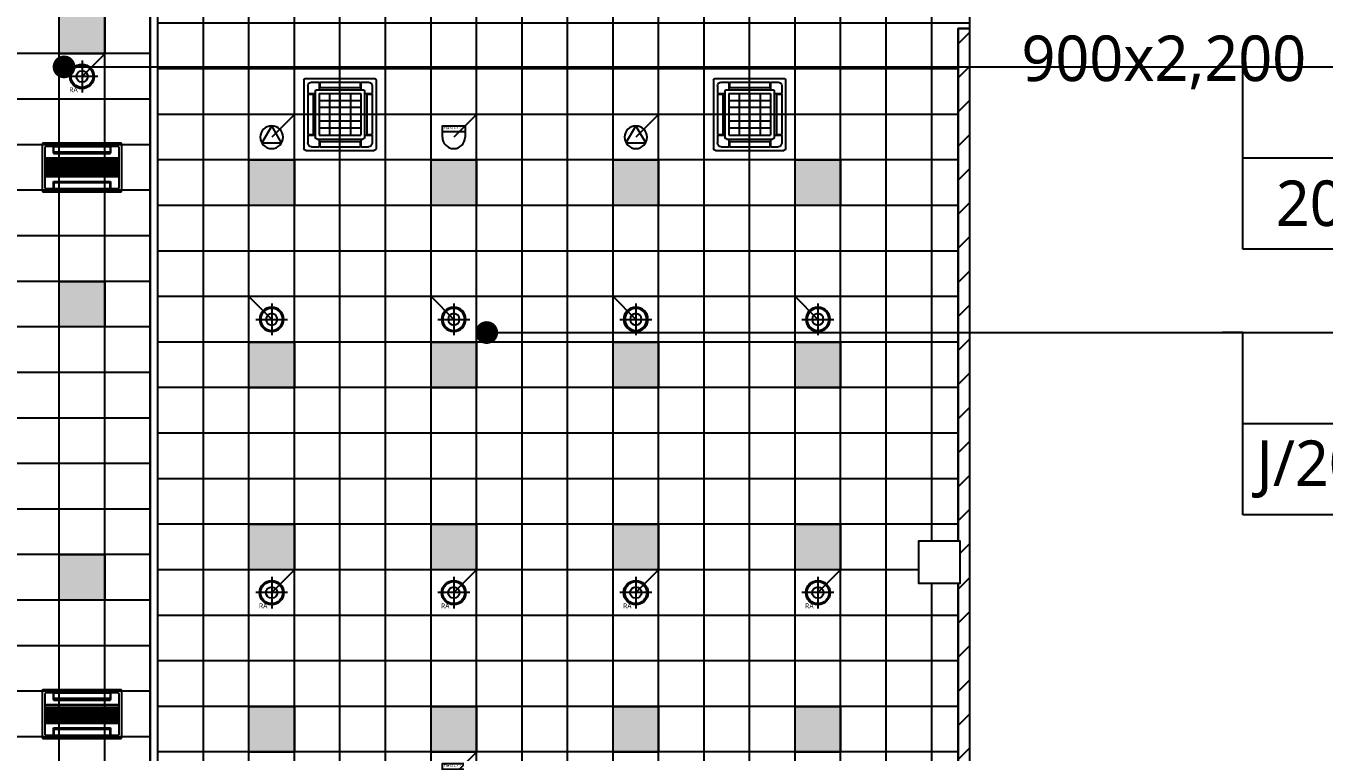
# Model space of a CAD drawing. Header units: millimetres. Extents: x 11242 to 497835, y 4200 to 105100.
# Drawn here: x 268661 to 285772, y 53400 to 62965 of the extents above; entities that cross this region are included whole.
import ezdxf
from ezdxf.enums import TextEntityAlignment as Align
from ezdxf.xclip import XClip

# ---------------------------------------------------------------- set-up
doc = ezdxf.new("R2010")
doc.units = ezdxf.units.MM
doc.header["$LTSCALE"] = 200
doc.header["$XCLIPFRAME"] = 0
doc.linetypes.add('CONTINOUS', pattern=[0])
doc.layers.get('DEFPOINTS').update_dxf_attribs({"color": 137})
for name, color, linetype in [('# LG-AIRCON', 240, 'Continuous'), ('# LIGHT - LED', 6, 'Continuous'), ('# 냉난방설비', 4, 'Continuous'), ('# 방송설비', 7, 'Continuous'), ('# 커텐박스', 1, 'CONTINOUS'), ('# 화재탐지설비', 7, 'Continuous'), ('# 환기(RA)', 2, 'Continuous'), ('# 환기(SA)', 3, 'Continuous'), ('CEIL-7', 7, 'Continuous'), ('CEIL-암면흡음텍스', 251, 'Continuous'), ('sol254', 254, 'Continuous'), ('SYM', 6, 'Continuous'), ('SYM-LEAD', 6, 'Continuous'), ('TEXT-NOTE', 6, 'Continuous')]:
    doc.layers.add(name, color=color, linetype=linetype)
doc.layers.add('Defpoint', color=137, linetype='Continuous', plot=False)
doc.styles.add('$0$스타일1', font='malgun.ttf')
doc.styles.add('맑은고딕', font='malgun.ttf')
doc.styles.add('스타일1', font='malgun.ttf')
doc.dimstyles.new('DIM-QD 1', dxfattribs={"dimtxt": 3, "dimasz": 1.5, "dimexe": 1, "dimexo": 0, "dimgap": 1, "dimtad": 1, "dimdec": 3, "dimdsep": 46, "dimlunit": 6, "dimtxsty": '$0$스타일1', "dimblk1": 'ARCHTICK', "dimblk2": 'ARCHTICK', "dimsah": 1, "dimcen": 0, "dimclrd": 256, "dimclre": 256, "dimclrt": 3, "dimazin": 2, "dimtfac": 1, "dimtdec": 3, "dimtix": 1, "dimtmove": 2, "dimatfit": 3, "dimldrblk": 'ARCHTICK', "dimfxl": 1, "dimtolj": 1, "dimtzin": 0, "dimarcsym": 0})

# ---------------------------------------------------------------- blocks, each defined once
blk = doc.blocks.new('zw$F231')
at = {"layer": 'sol254'}
blk.add_hatch(color=256, dxfattribs=at).paths.add_polyline_path([(-300, 300), (-300, -300), (300, -300), (300, 300)])
at = {"layer": '# LIGHT - LED'}
blk.add_lwpolyline([(-300, 300), (300, 300), (300, -300), (-300, -300)], close=True, dxfattribs=at)
blk = doc.blocks.new('조명설비')
at = {"layer": '# LIGHT - LED'}
for p in [(269400, -55900), (271900, -57900), (274300, -57900), (276700, -57900), (279100, -57900), (269400, -59500), (271900, -60300), (274300, -60300), (276700, -60300), (279100, -60300), (271900, -62700), (274300, -62700), (276700, -62700), (279100, -62700), (269400, -63100), (271900, -65100), (274300, -65100), (276700, -65100), (279100, -65100)]:
    blk.add_blockref('zw$F231', p, dxfattribs=at)
blk = doc.blocks.new('FF1')
at = {"layer": '# 화재탐지설비'}
blk.add_line((-1.5, 0.75), (1.5, 0.75), dxfattribs=at)
blk.add_lwpolyline([(-1.5, 0), (-1.5, 1.5), (1.5, 1.5), (1.5, 0)], dxfattribs=at)
blk.add_arc((0, 0), 1.5, 180, 0, dxfattribs=at)
at = {"layer": 'Defpoint'}
blk.add_line((3, 3), (0, 0), dxfattribs=at)
at = {"layer": 'Defpoint', "insert": (-1.31, 1.35), "char_height": 0.3, "attachment_point": 1, "style": '맑은고딕'}
blk.add_mtext_dynamic_manual_height_columns('차동식 감지기', width=2.6761, gutter_width=12.5, heights=[0], dxfattribs=at)
blk = doc.blocks.new('자동화재탐지설비')
at = {"layer": '# 화재탐지설비', "xscale": 100, "yscale": 100, "zscale": 100}
for p in [(274133, -57467), (274133, -65867)]:
    blk.add_blockref('FF1', p, dxfattribs=at)
blk = doc.blocks.new('A$C1A5F2745')
at = {"color": 0}
for p, q in [((0, 925), (0, 25)), ((925, 950), (25, 950)), ((200, 900), (100, 900)), ((200, 900), (200, 800)), ((740, 900), (210, 900)), ((210, 900), (210, 830)), ((740, 900), (740, 830)), ((750, 900), (750, 800)), ((850, 900), (750, 900)), ((950, 925), (950, 25)), ((50, 850), (50, 750)), ((150, 750), (50, 750)), ((50, 740), (50, 210)), ((120, 740), (50, 740)), ((120, 740), (120, 210)), ((150, 775), (150, 175)), ((775, 800), (175, 800)), ((750, 750), (200, 750)), ((200, 750), (200, 200)), ((740, 830), (210, 830)), ((337, 750), (337, 200)), ((475, 750), (475, 200)), ((612, 750), (612, 200)), ((750, 750), (750, 200)), ((800, 775), (800, 175)), ((900, 750), (800, 750)), ((830, 740), (830, 210)), ((900, 740), (830, 740)), ((900, 850), (900, 750)), ((900, 740), (900, 210)), ((200, 655), (750, 655)), ((200, 565), (750, 565)), ((200, 475), (750, 475)), ((200, 385), (750, 385)), ((120, 210), (50, 210)), ((150, 200), (50, 200)), ((50, 200), (50, 100)), ((200, 295), (750, 295)), ((750, 200), (200, 200)), ((900, 200), (800, 200)), ((900, 210), (830, 210)), ((900, 200), (900, 100)), ((200, 50), (100, 50)), ((775, 150), (175, 150)), ((200, 150), (200, 50)), ((740, 120), (210, 120)), ((210, 120), (210, 50)), ((740, 50), (210, 50)), ((740, 120), (740, 50)), ((750, 150), (750, 50)), ((850, 50), (750, 50)), ((925, 0), (25, 0))]:
    blk.add_line(p, q, dxfattribs=at)
for centre, radius, start, end in [((25, 925), 25, 90, 180), ((100, 850), 50, 90, 180), ((850, 850), 50, 0, 90), ((925, 925), 25, 0, 90), ((175, 775), 25, 90, 180), ((775, 775), 25, 0, 90), ((175, 175), 25, 180, 270), ((775, 175), 25, 270, 0), ((25, 25), 25, 180, 270), ((100, 100), 50, 180, 270), ((850, 100), 50, 270, 0), ((925, 25), 25, 270, 0)]:
    blk.add_arc(centre, radius, start, end, dxfattribs=at)
blk = doc.blocks.new('ID_C_2_S_T')
at = {"layer": '# LG-AIRCON'}
for points in [[(-474, 123), (-474, 120), (474, 120), (474, 123)], [(-474, -120), (-474, -123), (474, -123), (474, -120)]]:
    blk.add_hatch(color=0, dxfattribs=at).paths.add_polyline_path(points)
at = {"layer": '# LG-AIRCON', "color": 0}
for p, q in [((-525, 310), (-525, -310)), ((515, 320), (-515, 320)), ((-484, -272), (-484, 272)), ((-474, 282), (474, 282)), ((-377, 183), (-377, 282)), ((377, 183), (-377, 183)), ((-374, 280), (-374, 193)), ((374, 280), (-374, 280)), ((-374, 193), (374, 193)), ((-371, 278), (-371, 203)), ((371, 278), (-371, 278)), ((-371, 203), (371, 203)), ((371, 203), (371, 278)), ((374, 193), (374, 280)), ((377, 282), (377, 183)), ((484, 272), (484, -272)), ((525, -310), (525, 310)), ((-484, 123), (484, 123)), ((484, 120), (-484, 120)), ((-484, 92), (484, 92)), ((484, 92), (-484, 92)), ((484, 88), (-484, 88)), ((484, 73), (-484, 73)), ((484, 58), (-484, 58)), ((484, 43), (-484, 43)), ((484, 28), (-484, 28)), ((484, 13), (-484, 13)), ((484, -2), (-484, -2)), ((484, -17), (-484, -17)), ((484, -32), (-484, -32)), ((484, -47), (-484, -47)), ((484, -62), (-484, -62)), ((484, -77), (-484, -77)), ((484, -92), (-484, -92)), ((-484, -120), (484, -120)), ((-484, -123), (-484, -120)), ((484, -123), (-484, -123)), ((484, -123), (484, -120)), ((-515, -320), (515, -320)), ((474, -282), (-474, -282)), ((377, -183), (-377, -183)), ((-377, -183), (-377, -282)), ((-374, -280), (-374, -193)), ((-374, -193), (374, -193)), ((374, -280), (-374, -280)), ((-371, -278), (-371, -203)), ((-371, -203), (371, -203)), ((371, -278), (-371, -278)), ((371, -203), (371, -278)), ((374, -193), (374, -280)), ((377, -282), (377, -183))]:
    blk.add_line(p, q, dxfattribs=at)
for points in [[(484, 120), (-484, 120), (-484, 123), (484, 123)], [(-484, -123), (484, -123), (484, -120), (-484, -120)]]:
    blk.add_lwpolyline(points, close=True, dxfattribs=at)
for centre, start, end in [((-515, 310), 90, 180), ((-474, 272), 90, 180), ((474, 272), 0, 90), ((515, 310), 0, 90), ((-515, -310), 180, 270), ((-474, -272), 180, 270), ((474, -272), 270, 0), ((515, -310), 270, 0)]:
    blk.add_arc(centre, 10, start, end, dxfattribs=at)
blk = doc.blocks.new('냉난방설비')
at = {"layer": '# 냉난방설비', "color": 8, "xscale": -1}
for p in [(273275, -57475), (278675, -57475)]:
    blk.add_blockref('A$C1A5F2745', p, dxfattribs=at)
at = {"layer": '# 냉난방설비', "color": 8, "rotation": 180}
for p in [(269400, -57700), (269400, -64900)]:
    blk.add_blockref('ID_C_2_S_T', p, dxfattribs=at)
blk = doc.blocks.new('SA')
at = {"color": 1}
for p, q in [((210, 420), (210, 0)), ((420, 210), (0, 210))]:
    blk.add_line(p, q, dxfattribs=at)
at = {"color": 0}
for radius in [160, 145, 75]:
    blk.add_circle((210, 210), radius, dxfattribs=at)
at = {"layer": 'Defpoint'}
blk.add_line((210, 210), (510, 510), dxfattribs=at)
blk = doc.blocks.new('RA')
at = {"color": 1}
for p, q in [((210, 420), (210, 0)), ((420, 210), (0, 210))]:
    blk.add_line(p, q, dxfattribs=at)
at = {"color": 0}
for radius in [160, 145, 75]:
    blk.add_circle((210, 210), radius, dxfattribs=at)
at = {"layer": 'Defpoint'}
blk.add_line((210, 210), (510, 510), dxfattribs=at)
at = {"layer": 'Defpoint', "insert": (154, 68), "char_height": 67.2, "attachment_point": 3, "style": '맑은고딕'}
blk.add_mtext_dynamic_manual_height_columns('RA', width=241.16, gutter_width=16.8, heights=[0], dxfattribs=at)
blk = doc.blocks.new('환기설비')
at = {"layer": '# 환기(RA)'}
for p in [(269190, -56710), (271690, -63510), (274090, -63510), (276490, -63510), (278890, -63510)]:
    blk.add_blockref('RA', p, dxfattribs=at)
at = {"layer": '# 환기(SA)', "xscale": -1}
for p in [(272110, -59910), (274510, -59910), (276910, -59910), (279310, -59910)]:
    blk.add_blockref('SA', p, dxfattribs=at)
blk = doc.blocks.new('TT22')
at = {"layer": '# 방송설비'}
blk.add_lwpolyline([(65, -37.5), (-65, -37.5), (0, 75), (65, -37.5)], close=True, dxfattribs=at)
blk.add_circle((0, 0), 75, dxfattribs=at)
at = {"layer": 'Defpoint'}
blk.add_line((-150, 150), (0, 0), dxfattribs=at)
blk = doc.blocks.new('A$Caf2ad70f')
at = {"layer": 'SYM', "xscale": -2, "yscale": 2, "zscale": 2}
for p in [(271900, -57300), (276700, -57300)]:
    blk.add_blockref('TT22', p, dxfattribs=at)
blk = doc.blocks.new('C-6x6_1f')
for p, q in [((-56347, -303023), (-56347, -292223)), ((-49147, -292223), (-56347, -292223)), ((-55747, -303023), (-55747, -292223)), ((-55147, -303023), (-55147, -292223)), ((-54547, -303023), (-54547, -292223)), ((-53947, -303023), (-53947, -292223)), ((-53347, -303023), (-53347, -292223)), ((-52747, -303023), (-52747, -292223)), ((-52147, -303023), (-52147, -292223)), ((-51547, -303023), (-51547, -292223)), ((-50947, -303023), (-50947, -292223)), ((-50347, -303023), (-50347, -292223)), ((-49747, -303023), (-49747, -292223)), ((-49147, -303023), (-49147, -292223)), ((-41947, -292223), (-49147, -292223)), ((-48547, -303023), (-48547, -292223)), ((-47947, -303023), (-47947, -292223)), ((-47347, -303023), (-47347, -292223)), ((-46747, -303023), (-46747, -292223)), ((-46147, -303023), (-46147, -292223)), ((-45547, -303023), (-45547, -292223)), ((-44947, -303023), (-44947, -292223)), ((-44347, -303023), (-44347, -292223)), ((-43747, -303023), (-43747, -292223)), ((-43147, -303023), (-43147, -292223)), ((-42547, -303023), (-42547, -292223)), ((-41947, -303023), (-41947, -292223)), ((-34747, -292223), (-41947, -292223)), ((-41947, -303023), (-41947, -292223)), ((-41347, -303023), (-41347, -292223)), ((-40747, -303023), (-40747, -292223)), ((-40147, -303023), (-40147, -292223)), ((-39547, -303023), (-39547, -292223)), ((-38947, -303023), (-38947, -292223)), ((-38347, -303023), (-38347, -292223)), ((-37747, -303023), (-37747, -292223)), ((-37147, -303023), (-37147, -292223)), ((-36547, -303023), (-36547, -292223)), ((-35947, -303023), (-35947, -292223)), ((-35347, -303023), (-35347, -292223)), ((-27547, -292223), (-34747, -292223)), ((-34747, -303023), (-34747, -292223)), ((-34147, -303023), (-34147, -292223)), ((-33547, -303023), (-33547, -292223)), ((-32947, -303023), (-32947, -292223)), ((-32347, -303023), (-32347, -292223)), ((-31747, -303023), (-31747, -292223)), ((-31147, -303023), (-31147, -292223)), ((-30547, -303023), (-30547, -292223)), ((-29947, -303023), (-29947, -292223)), ((-29347, -303023), (-29347, -292223)), ((-28747, -303023), (-28747, -292223)), ((-28147, -303023), (-28147, -292223)), ((-27547, -303023), (-27547, -292223)), ((-49147, -292823), (-56347, -292823)), ((-41947, -292823), (-49147, -292823)), ((-34747, -292823), (-41947, -292823)), ((-27547, -292823), (-34747, -292823)), ((-49147, -293423), (-56347, -293423)), ((-41947, -293423), (-49147, -293423)), ((-34747, -293423), (-41947, -293423)), ((-27547, -293423), (-34747, -293423)), ((-49147, -294023), (-56347, -294023)), ((-41947, -294023), (-49147, -294023)), ((-34747, -294023), (-41947, -294023)), ((-27547, -294023), (-34747, -294023)), ((-49147, -294623), (-56347, -294623)), ((-41947, -294623), (-49147, -294623)), ((-34747, -294623), (-41947, -294623)), ((-27547, -294623), (-34747, -294623)), ((-49147, -295223), (-56347, -295223)), ((-41947, -295223), (-49147, -295223)), ((-34747, -295223), (-41947, -295223)), ((-27547, -295223), (-34747, -295223)), ((-49147, -295823), (-56347, -295823)), ((-41947, -295823), (-49147, -295823)), ((-34747, -295823), (-41947, -295823)), ((-27547, -295823), (-34747, -295823)), ((-49147, -296423), (-56347, -296423)), ((-41947, -296423), (-49147, -296423)), ((-34747, -296423), (-41947, -296423)), ((-27547, -296423), (-34747, -296423)), ((-49147, -297023), (-56347, -297023)), ((-41947, -297023), (-49147, -297023)), ((-34747, -297023), (-41947, -297023)), ((-27547, -297023), (-34747, -297023)), ((-49147, -297623), (-56347, -297623)), ((-41947, -297623), (-49147, -297623)), ((-34747, -297623), (-41947, -297623)), ((-27547, -297623), (-34747, -297623)), ((-49147, -298223), (-56347, -298223)), ((-41947, -298223), (-49147, -298223)), ((-34747, -298223), (-41947, -298223)), ((-27547, -298223), (-34747, -298223)), ((-49147, -298823), (-56347, -298823)), ((-41947, -298823), (-49147, -298823)), ((-34747, -298823), (-41947, -298823)), ((-27547, -298823), (-34747, -298823)), ((-49147, -299423), (-56347, -299423)), ((-41947, -299423), (-49147, -299423)), ((-34747, -299423), (-41947, -299423)), ((-27547, -299423), (-34747, -299423)), ((-49147, -300023), (-56347, -300023)), ((-41947, -300023), (-49147, -300023)), ((-34747, -300023), (-41947, -300023)), ((-27547, -300023), (-34747, -300023)), ((-49147, -300623), (-56347, -300623)), ((-41947, -300623), (-49147, -300623)), ((-34747, -300623), (-41947, -300623)), ((-27547, -300623), (-34747, -300623)), ((-49147, -301223), (-56347, -301223)), ((-41947, -301223), (-49147, -301223)), ((-34747, -301223), (-41947, -301223)), ((-27547, -301223), (-34747, -301223)), ((-49147, -301823), (-56347, -301823)), ((-41947, -301823), (-49147, -301823)), ((-34747, -301823), (-41947, -301823)), ((-27547, -301823), (-34747, -301823)), ((-49147, -302423), (-56347, -302423)), ((-41947, -302423), (-49147, -302423)), ((-34747, -302423), (-41947, -302423)), ((-27547, -302423), (-34747, -302423)), ((-49147, -303023), (-56347, -303023)), ((-56347, -324623), (-56347, -303023)), ((-49147, -303023), (-56347, -303023)), ((-55747, -324623), (-55747, -303023)), ((-55147, -324623), (-55147, -303023)), ((-54547, -324623), (-54547, -303023)), ((-53947, -324623), (-53947, -303023)), ((-53347, -324623), (-53347, -303023)), ((-52747, -324623), (-52747, -303023)), ((-52147, -324623), (-52147, -303023)), ((-51547, -324623), (-51547, -303023)), ((-50947, -324623), (-50947, -303023)), ((-50347, -324623), (-50347, -303023)), ((-49747, -324623), (-49747, -303023)), ((-49147, -324623), (-49147, -303023)), ((-41947, -303023), (-49147, -303023)), ((-41947, -303023), (-49147, -303023)), ((-48547, -324623), (-48547, -303023)), ((-47947, -324623), (-47947, -303023)), ((-47347, -324623), (-47347, -303023)), ((-46747, -324623), (-46747, -303023)), ((-46147, -324623), (-46147, -303023)), ((-45547, -324623), (-45547, -303023)), ((-44947, -324623), (-44947, -303023)), ((-44347, -324623), (-44347, -303023)), ((-43747, -324623), (-43747, -303023)), ((-43147, -324623), (-43147, -303023)), ((-42547, -324623), (-42547, -303023)), ((-41947, -324623), (-41947, -303023)), ((-34747, -303023), (-41947, -303023)), ((-34747, -303023), (-41947, -303023)), ((-41947, -324623), (-41947, -303023)), ((-41347, -324623), (-41347, -303023)), ((-40747, -324623), (-40747, -303023)), ((-40147, -324623), (-40147, -303023)), ((-39547, -324623), (-39547, -303023)), ((-38947, -324623), (-38947, -303023)), ((-38347, -324623), (-38347, -303023)), ((-37747, -324623), (-37747, -303023)), ((-37147, -324623), (-37147, -303023)), ((-36547, -324623), (-36547, -303023)), ((-35947, -324623), (-35947, -303023)), ((-35347, -324623), (-35347, -303023)), ((-34747, -324623), (-34747, -303023)), ((-27547, -303023), (-34747, -303023)), ((-27547, -303023), (-34747, -303023)), ((-34147, -324623), (-34147, -303023)), ((-33547, -324623), (-33547, -303023)), ((-32947, -324623), (-32947, -303023)), ((-32347, -324623), (-32347, -303023)), ((-31747, -324623), (-31747, -303023)), ((-31147, -324623), (-31147, -303023)), ((-30547, -324623), (-30547, -303023)), ((-29947, -324623), (-29947, -303023)), ((-29347, -324623), (-29347, -303023)), ((-28747, -324623), (-28747, -303023)), ((-28147, -324623), (-28147, -303023)), ((-27547, -324623), (-27547, -303023)), ((-49147, -303623), (-56347, -303623)), ((-41947, -303623), (-49147, -303623)), ((-34747, -303623), (-41947, -303623)), ((-27547, -303623), (-34747, -303623)), ((-49147, -304223), (-56347, -304223)), ((-41947, -304223), (-49147, -304223)), ((-34747, -304223), (-41947, -304223)), ((-27547, -304223), (-34747, -304223)), ((-49147, -304823), (-56347, -304823)), ((-41947, -304823), (-49147, -304823)), ((-34747, -304823), (-41947, -304823)), ((-27547, -304823), (-34747, -304823)), ((-49147, -305423), (-56347, -305423)), ((-41947, -305423), (-49147, -305423)), ((-34747, -305423), (-41947, -305423)), ((-27547, -305423), (-34747, -305423)), ((-49147, -306023), (-56347, -306023)), ((-41947, -306023), (-49147, -306023)), ((-34747, -306023), (-41947, -306023)), ((-27547, -306023), (-34747, -306023)), ((-49147, -306623), (-56347, -306623)), ((-41947, -306623), (-49147, -306623)), ((-34747, -306623), (-41947, -306623)), ((-27547, -306623), (-34747, -306623)), ((-49147, -307223), (-56347, -307223)), ((-41947, -307223), (-49147, -307223)), ((-34747, -307223), (-41947, -307223)), ((-27547, -307223), (-34747, -307223)), ((-49147, -307823), (-56347, -307823)), ((-41947, -307823), (-49147, -307823)), ((-34747, -307823), (-41947, -307823)), ((-27547, -307823), (-34747, -307823)), ((-49147, -308423), (-56347, -308423)), ((-41947, -308423), (-49147, -308423)), ((-34747, -308423), (-41947, -308423)), ((-27547, -308423), (-34747, -308423)), ((-49147, -309023), (-56347, -309023)), ((-41947, -309023), (-49147, -309023)), ((-34747, -309023), (-41947, -309023)), ((-27547, -309023), (-34747, -309023)), ((-49147, -309623), (-56347, -309623)), ((-41947, -309623), (-49147, -309623)), ((-34747, -309623), (-41947, -309623)), ((-27547, -309623), (-34747, -309623)), ((-49147, -310223), (-56347, -310223)), ((-41947, -310223), (-49147, -310223)), ((-34747, -310223), (-41947, -310223)), ((-27547, -310223), (-34747, -310223)), ((-49147, -310823), (-56347, -310823)), ((-41947, -310823), (-49147, -310823)), ((-34747, -310823), (-41947, -310823)), ((-27547, -310823), (-34747, -310823)), ((-49147, -311423), (-56347, -311423)), ((-41947, -311423), (-49147, -311423)), ((-34747, -311423), (-41947, -311423)), ((-27547, -311423), (-34747, -311423)), ((-49147, -312023), (-56347, -312023)), ((-41947, -312023), (-49147, -312023)), ((-34747, -312023), (-41947, -312023)), ((-27547, -312023), (-34747, -312023)), ((-49147, -312623), (-56347, -312623)), ((-41947, -312623), (-49147, -312623)), ((-34747, -312623), (-41947, -312623)), ((-27547, -312623), (-34747, -312623)), ((-49147, -313223), (-56347, -313223)), ((-41947, -313223), (-49147, -313223)), ((-34747, -313223), (-41947, -313223)), ((-27547, -313223), (-34747, -313223)), ((-49147, -313823), (-56347, -313823)), ((-41947, -313823), (-49147, -313823)), ((-34747, -313823), (-41947, -313823)), ((-27547, -313823), (-34747, -313823)), ((-49147, -314423), (-56347, -314423)), ((-41947, -314423), (-49147, -314423)), ((-34747, -314423), (-41947, -314423)), ((-27547, -314423), (-34747, -314423)), ((-49147, -315023), (-56347, -315023)), ((-41947, -315023), (-49147, -315023)), ((-34747, -315023), (-41947, -315023)), ((-27547, -315023), (-34747, -315023)), ((-49147, -315623), (-56347, -315623)), ((-41947, -315623), (-49147, -315623)), ((-34747, -315623), (-41947, -315623)), ((-27547, -315623), (-34747, -315623)), ((-49147, -316223), (-56347, -316223)), ((-41947, -316223), (-49147, -316223)), ((-34747, -316223), (-41947, -316223)), ((-27547, -316223), (-34747, -316223)), ((-49147, -316823), (-56347, -316823)), ((-41947, -316823), (-49147, -316823)), ((-34747, -316823), (-41947, -316823)), ((-27547, -316823), (-34747, -316823)), ((-49147, -317423), (-56347, -317423)), ((-41947, -317423), (-49147, -317423)), ((-34747, -317423), (-41947, -317423)), ((-27547, -317423), (-34747, -317423)), ((-49147, -318023), (-56347, -318023)), ((-41947, -318023), (-49147, -318023)), ((-34747, -318023), (-41947, -318023)), ((-27547, -318023), (-34747, -318023)), ((-49147, -318623), (-56347, -318623)), ((-41947, -318623), (-49147, -318623)), ((-34747, -318623), (-41947, -318623)), ((-27547, -318623), (-34747, -318623)), ((-49147, -319223), (-56347, -319223)), ((-41947, -319223), (-49147, -319223)), ((-34747, -319223), (-41947, -319223)), ((-27547, -319223), (-34747, -319223)), ((-49147, -319823), (-56347, -319823)), ((-41947, -319823), (-49147, -319823)), ((-34747, -319823), (-41947, -319823)), ((-27547, -319823), (-34747, -319823)), ((-49147, -320423), (-56347, -320423)), ((-41947, -320423), (-49147, -320423)), ((-34747, -320423), (-41947, -320423)), ((-27547, -320423), (-34747, -320423)), ((-49147, -321023), (-56347, -321023)), ((-41947, -321023), (-49147, -321023)), ((-34747, -321023), (-41947, -321023)), ((-27547, -321023), (-34747, -321023)), ((-49147, -321623), (-56347, -321623)), ((-41947, -321623), (-49147, -321623)), ((-34747, -321623), (-41947, -321623)), ((-27547, -321623), (-34747, -321623)), ((-49147, -322223), (-56347, -322223)), ((-41947, -322223), (-49147, -322223)), ((-34747, -322223), (-41947, -322223)), ((-27547, -322223), (-34747, -322223)), ((-49147, -322823), (-56347, -322823)), ((-41947, -322823), (-49147, -322823)), ((-34747, -322823), (-41947, -322823)), ((-27547, -322823), (-34747, -322823)), ((-49147, -323423), (-56347, -323423)), ((-41947, -323423), (-49147, -323423)), ((-34747, -323423), (-41947, -323423)), ((-27547, -323423), (-34747, -323423)), ((-49147, -324023), (-56347, -324023)), ((-41947, -324023), (-49147, -324023)), ((-34747, -324023), (-41947, -324023)), ((-27547, -324023), (-34747, -324023)), ((-49147, -324623), (-56347, -324623)), ((-41947, -324623), (-49147, -324623)), ((-34747, -324623), (-41947, -324623)), ((-27547, -324623), (-34747, -324623))]:
    blk.add_line(p, q)
blk = doc.blocks.new('_ARCHTICK')
at = {"color": 0, "linetype": 'ByBlock', "const_width": 0.15}
blk.add_lwpolyline([(-0.5, -0.5), (0.5, 0.5)], dxfattribs=at)
blk = doc.blocks.new('room')
at = {"layer": 'TEXT-NOTE'}
for p, q in [((0, 0), (0, 12)), ((0, 12), (27, 12)), ((27, 12), (27, 0)), ((0, 6), (27, 6)), ((12, 0), (12, 6)), ((27, 0), (0, 0))]:
    blk.add_line(p, q, dxfattribs=at)
at = {"layer": 'TEXT-NOTE', "color": 3, "style": '스타일1'}
for tag, p in [('실명', (13.5, 9.282)), ('101', (5.526, 3.018)), ('2400', (19.5, 3))]:
    blk.add_attdef(tag, text='', height=3, dxfattribs=at).set_placement(p, align=Align.MIDDLE)

msp = doc.modelspace()

# ---------------------------------------------------------------- texts
at = {"layer": 'DEFPOINTS', "style": '스타일1'}
msp.add_text('900x2,200', height=600, dxfattribs=at).set_placement((281783.6, 62238.9))

# ---------------------------------------------------------------- next in the draw order: block references
msp.add_blockref('조명설비', (0, 118800))

# ---------------------------------------------------------------- next in the draw order: hatches: boundary and pattern name
at = {"layer": '# 커텐박스'}
h = msp.add_hatch(dxfattribs=at)
h.set_pattern_fill('ANSI31', color=9, scale=100)
h.paths.add_polyline_path([(281100, 62930), (280950, 62930), (280950, 56177.5), (280975, 56177.5), (280975, 55625), (280950, 55625), (280950, 49425), (281100, 49425)])

# ---------------------------------------------------------------- next in the draw order: linework, layer by layer
msp.add_lwpolyline([(280950, 55625), (280975, 55625), (280975, 56177.5), (280950, 56177.5), (280950, 62930), (281100, 62930), (281100, 49425), (280950, 49425)], close=True, dxfattribs=at)
msp.add_lwpolyline([(280950, 56177.5), (280425, 56177.5), (280425, 55625), (280950, 55625), (280950, 49425), (270400, 49425), (270400, 64800), (280985, 64800), (280985, 64610), (281100, 64610), (281100, 62930), (280950, 62930), (280950, 56177.5)])
at = {"layer": 'CEIL-7'}
msp.add_lwpolyline([(270300, 69200.3), (270300, 45875.3), (280950, 45875.3), (280950, 43175.3), (280425, 43175.3), (280425, 42950.2), (277198.8, 42950.2), (277198.8, 42815), (273201.2, 42815), (273201.2, 42950.2), (270975, 42950.2), (270975, 43175.3), (270425, 43175.3), (270425, 42950), (268200, 42950)], dxfattribs=at)

# ---------------------------------------------------------------- next in the draw order: block references
for name, p in [('자동화재탐지설비', (166.7, 118966.7)), ('환기설비', (0, 118800)), ('A$Caf2ad70f', (0, 118800)), ('냉난방설비', (0, 118800))]:
    msp.add_blockref(name, p)
at = {"layer": 'CEIL-암면흡음텍스'}
ref = msp.add_blockref('C-6x6_1f', (312847, 365623.4), dxfattribs=at)
XClip(ref).set_block_clipping_path([(-44646.9790898738, -322658.1999318774), (-44646.9790898737, -305548.1999180664), (-47046.9790898737, -305548.1999180664), (-47046.9790898736, -305973.1999180662), (-48296.9790898722, -305973.1999180663), (-48296.9790898722, -303548.1999180664), (-45296.9790898737, -303548.1999180664), (-45296.9790898737, -304048.1999180681), (-44646.9790898737, -304048.1999180681), (-44646.5353875862, -292423.1999679231), (-42421.9790898737, -292423.4499304554), (-42421.9790898737, -292998.1999180662), (-41871.9790898737, -292998.1999180662), (-41871.9790898737, -292423.4499304554), (-32421.9790898737, -292423.4499304554), (-32421.9790898733, -292998.0749242609), (-32011.9790898744, -292998.3249118712), (-32011.9790898735, -293158.199893286), (-32011.9790898735, -296423.1999180665), (-42546.9791048045, -296423.1999180665), (-42546.9790898735, -319748.1999180674), (-31896.9790559213, -319748.1999180657), (-31896.9790397005, -322448.1999180666), (-32421.9790898735, -322448.1999180666), (-32421.9790898735, -322658.1999318774), (-35648.1669723085, -322658.1999318774), (-35648.1669723085, -322808.4499304545), (-39645.7912074402, -322808.4499304545), (-39645.7912074402, -322658.1999318774), (-41871.9790898737, -322658.1999318774), (-41871.9790898737, -322448.1999180666), (-42421.9790898737, -322448.1999180666), (-42421.9790898737, -322658.1999318774)])
ref = msp.add_blockref('C-6x6_1f', (310547, 357023.4), dxfattribs=at)
XClip(ref).set_block_clipping_path([(-29596.980351819, -300845.949930455), (-30121.9803949631, -300845.949930455), (-30121.9803949631, -301398.449930455), (-29596.980351819, -301398.449930455), (-29596.980351819, -307598.449930455), (-40146.9803949629, -307598.449930455), (-40146.980394963, -292223.4499304555), (-29561.9803518183, -292223.449960526), (-29561.9803021366, -292413.4499605259), (-29446.9803518191, -292413.4499304554), (-29446.9803518191, -294093.449930455), (-29596.9803518191, -294093.449930455)])
at = {"layer": 'TEXT-NOTE'}
ref = msp.add_blockref('room', (284701.6, 60026.3), dxfattribs=dict(at, xscale=200, yscale=200, zscale=200))
ref.add_attrib('2400', '3,000', dxfattribs={"color": 3, "height": 600, "style": '스타일1'}).set_placement((288601.6, 60626.3), align=Align.MIDDLE_CENTER)
ref.add_attrib('101', '201', dxfattribs={"color": 3, "height": 600, "style": '스타일1'}).set_placement((285806.8, 60629.9), align=Align.MIDDLE)
ref.add_attrib('실명', '복도', dxfattribs={"color": 3, "height": 600, "style": '스타일1'}).set_placement((287401.6, 61882.7), align=Align.MIDDLE)
ref = msp.add_blockref('room', (284701.6, 56526.3), dxfattribs=dict(at, xscale=200, yscale=200, zscale=200))
ref.add_attrib('2400', '3,000', dxfattribs={"color": 3, "height": 600, "style": '스타일1'}).set_placement((288601.6, 57126.3), align=Align.MIDDLE_CENTER)
ref.add_attrib('101', 'J/202', dxfattribs={"color": 3, "height": 600, "style": '스타일1'}).set_placement((285806.8, 57129.9), align=Align.MIDDLE)
ref.add_attrib('실명', '사무실', dxfattribs={"color": 3, "height": 600, "style": '스타일1'}).set_placement((287401.6, 58382.7), align=Align.MIDDLE)

# ---------------------------------------------------------------- next in the draw order: leaders
at = {"layer": 'SYM-LEAD'}
for points in [[(269163, 62426.3), (284701.6, 62426.3), (284433.5, 62426.3)], [(274734.7, 58926.3), (284701.6, 58926.3), (284433.5, 58926.3)]]:
    msp.add_leader(points, dimstyle='DIM-QD 1', override={"dimscale": 200, "dimasz": 1.5, "dimtad": 0, "dimclrd": 6, "dimldrblk": 'DOT'}, dxfattribs=at)

doc.saveas('drawing.dxf')
